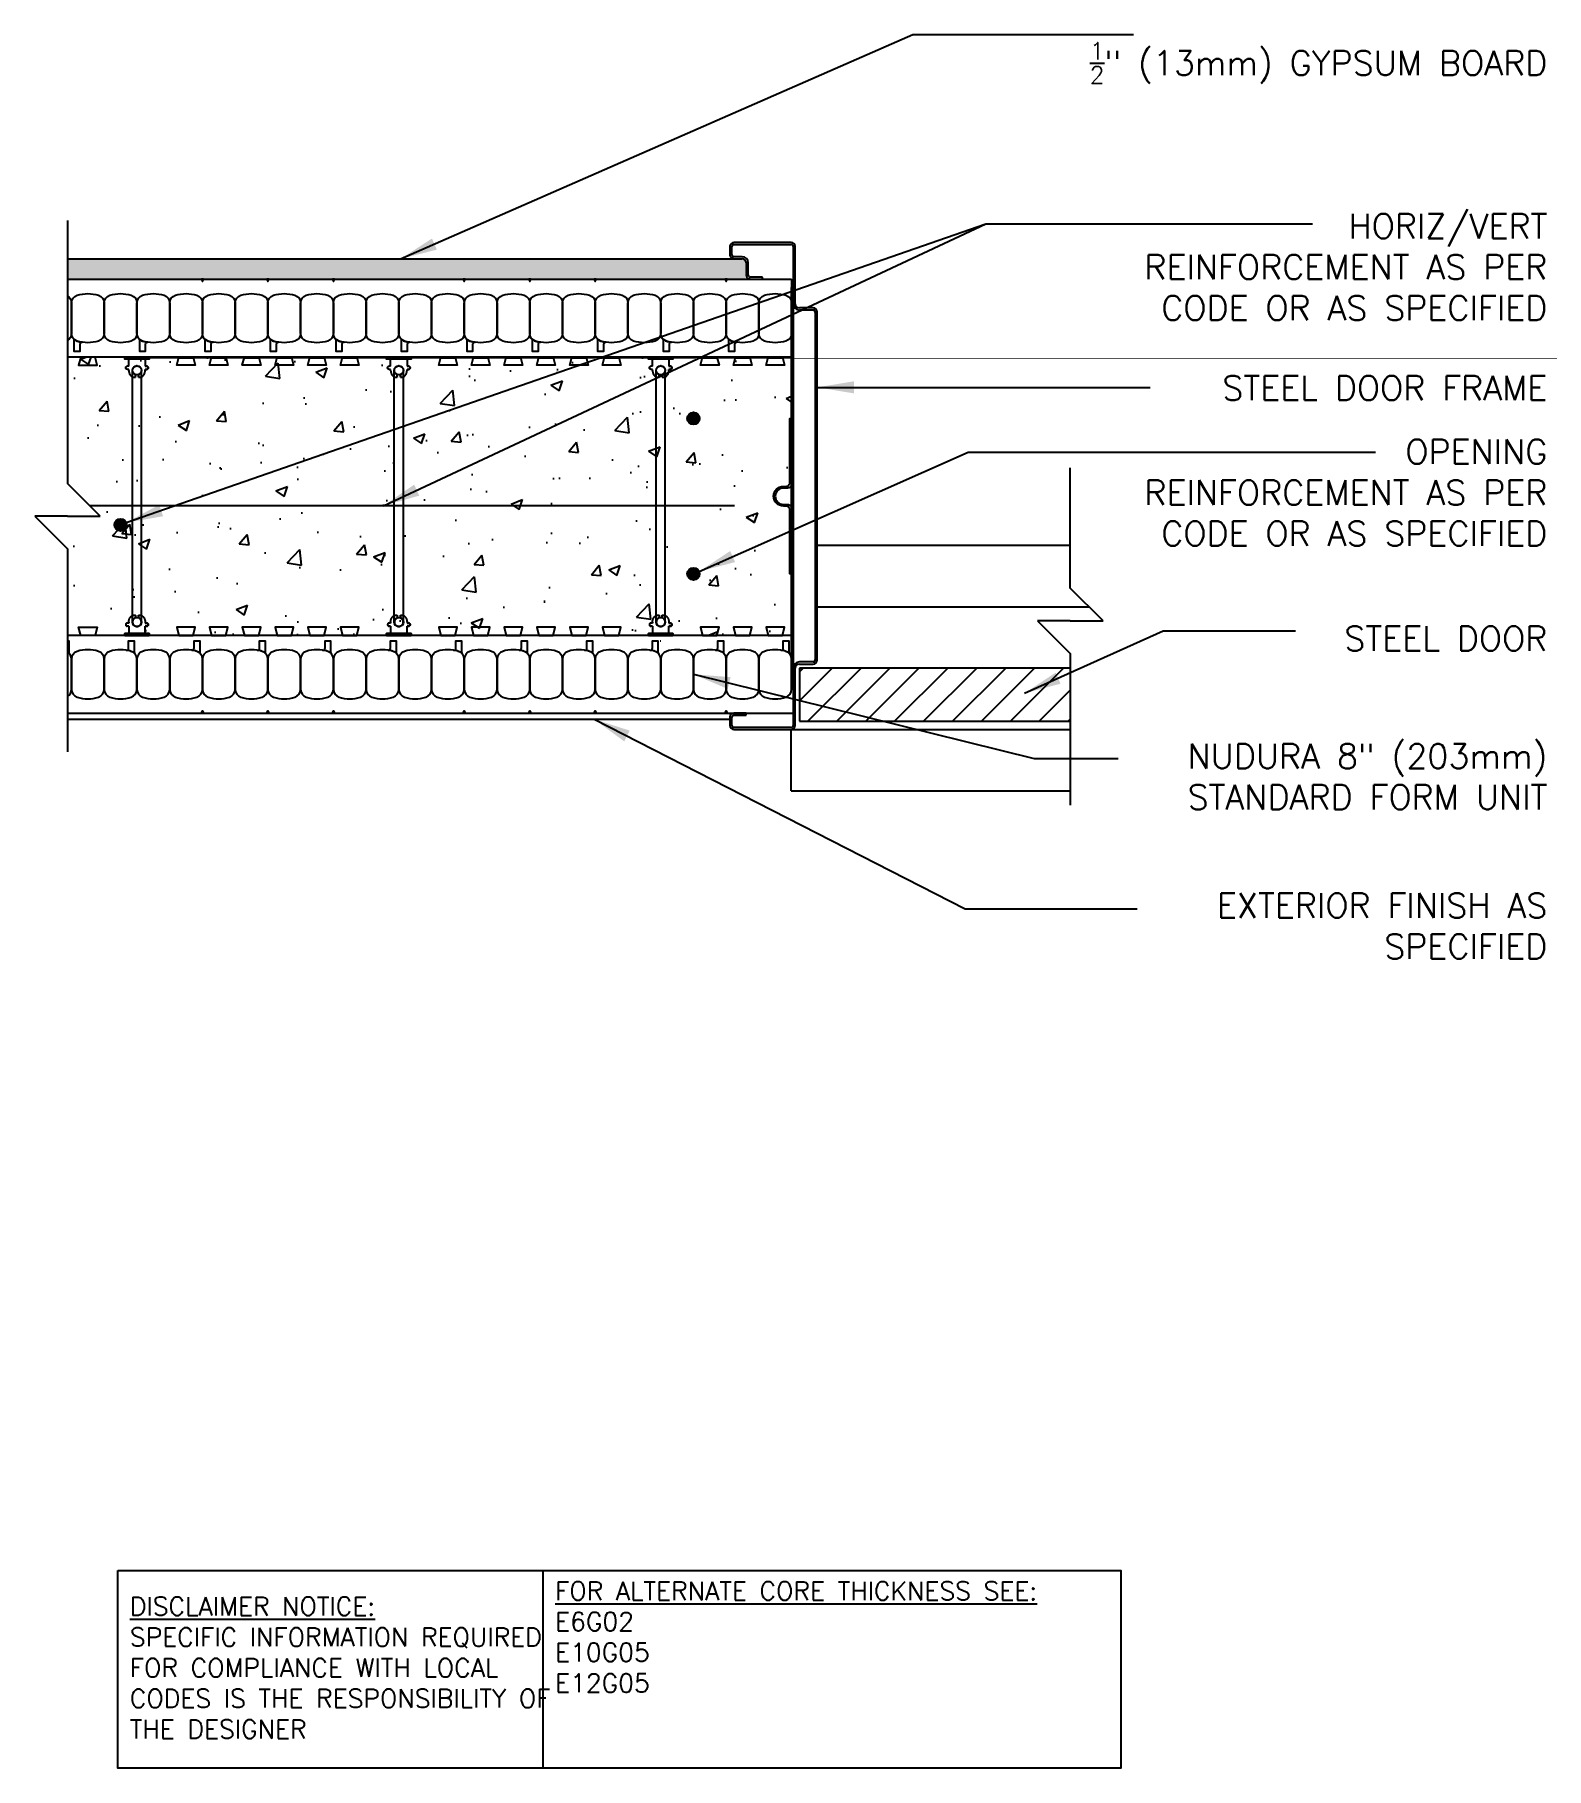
# Model space of a CAD drawing. Header units: inches. Extents: x 6.4 to 52.6, y 116.6 to 169.6.
import ezdxf

# ---------------------------------------------------------------- set-up
doc = ezdxf.new("R2010")
doc.units = ezdxf.units.IN
doc.header["$LTSCALE"] = 0.5
doc.header["$MEASUREMENT"] = 0
for name, color, linetype in [('HATCH', 12, 'Continuous'), ('line25', 2, 'Continuous'), ('LINE3', 3, 'Continuous'), ('LINE50', 5, 'Continuous'), ('LINE9', 9, 'Continuous'), ('TEXT', 4, 'Continuous')]:
    doc.layers.add(name, color=color, linetype=linetype)
doc.styles.add('DIM', font='romans.shx', dxfattribs={"width": 0.7})
doc.styles.add('ROMANS', font='romans.shx', dxfattribs={"height": 0.75})
doc.styles.get("Standard").update_dxf_attribs({"font": 'romans.shx', "height": 0.75})
doc.dimstyles.new('ext_12', dxfattribs={"dimscale": 12, "dimtxt": 0.09375, "dimasz": 0.09375, "dimexe": 0.09375, "dimexo": 0.0625, "dimgap": 0.0625, "dimtad": 1, "dimdec": 1, "dimzin": 3, "dimdsep": 46, "dimlunit": 4, "dimtxsty": 'DIM', "dimcen": 0.09, "dimdle": 0.09375, "dimclrt": 4, "dimadec": 0, "dimazin": 0, "dimtfac": 1, "dimtdec": 1, "dimtmove": 2, "dimatfit": 3, "dimfxl": 0, "dimfrac": 2, "dimtolj": 1, "dimtzin": 0, "dimarcsym": 0})

# ---------------------------------------------------------------- blocks, each defined once
blk = doc.blocks.new('Connector')
blk.add_point((0.271, 0))
at = {"layer": 'LINE9'}
for p, q in [((0, 0.375), (0, -0.375)), ((0.062, -0.375), (0.062, 0.375)), ((0.281, 0.25), (0.062, 0.25))]:
    blk.add_line(p, q, dxfattribs=at)
for points, weights in [([(0.007, 0.375), (0.004, 0.375), (0, 0.375)], [1, 0.972587069138, 0.950305488115]), ([(0.327, 0.343), (0.308, 0.343), (0.281, 0.317), (0.281, 0.297)], [1, 0.85355339, 0.85355339, 1]), ([(0.328, 0.343), (0.327, 0.343), (0.327, 0.343)], [1, 0.70710678, 1]), ([(0.375, 0.297), (0.375, 0.317), (0.348, 0.343), (0.329, 0.343)], [1, 0.85355339, 0.85355339, 1]), ([(0.406, 0.25), (0.546, 0.25), (0.619, 0.131)], [0.958404415409, 0.794674173519, 0.864651571113]), ([(0.619, 0.052), (0.612, 0.049), (0.604, 0.049)], [0.83615024178, 0.892081430621, 1]), ([(0, -0.375), (0.004, -0.375), (0.007, -0.375)], [0.950305488115, 0.972587069138, 1]), ([(0.281, -0.297), (0.281, -0.317), (0.308, -0.343), (0.327, -0.343)], [1, 0.85355339, 0.85355339, 1]), ([(0.327, -0.343), (0.281, -0.343), (0.281, -0.297)], [1, 0.70710678, 1]), ([(0.329, -0.343), (0.348, -0.343), (0.375, -0.317), (0.375, -0.297)], [1, 0.85355339, 0.85355339, 1]), ([(0.375, -0.297), (0.375, -0.343), (0.329, -0.343)], [1, 0.70710678, 1]), ([(0.619, -0.131), (0.546, -0.25), (0.406, -0.25)], [0.864651574428, 0.794674169686, 0.958404415195]), ([(0.604, -0.049), (0.612, -0.049), (0.619, -0.052)], [1, 0.89208144177, 0.836150253337])]:
    blk.add_rational_spline(points, weights, degree=2, dxfattribs=at)
for points, degree in [([(0, 0.375), (0.002, 0.375), (0.005, 0.375), (0.007, 0.375)], 3), ([(0.007, 0.375), (0.021, 0.375), (0.051, 0.375), (0.062, 0.375), (0.062, 0.375)], 3), ([(0.281, 0.25), (0.281, 0.297)], 1), ([(0.327, 0.343), (0.327, 0.343), (0.328, 0.343), (0.328, 0.343)], 3), ([(0.328, 0.343), (0.329, 0.343), (0.329, 0.343), (0.329, 0.343)], 3), ([(0.375, 0.25), (0.375, 0.297)], 1), ([(0.406, 0.25), (0.375, 0.25)], 1), ([(0.406, 0.25), (0.406, 0.25)], 1), ([(0.406, 0.25), (0.406, 0.25)], 1), ([(0.406, 0.25), (0.406, 0.25)], 1), ([(0.406, 0.25), (0.406, 0.25)], 1), ([(0.406, 0.25), (0.406, 0.25)], 1), ([(0.406, 0.25), (0.406, 0.25)], 1), ([(0.406, 0.25), (0.406, 0.25)], 1), ([(0.406, 0.25), (0.406, 0.25)], 1), ([(0.406, 0.25), (0.406, 0.25)], 1), ([(0.406, 0.25), (0.406, 0.25)], 1), ([(0.406, 0.25), (0.406, 0.25)], 1), ([(0.406, 0.25), (0.406, 0.25)], 1), ([(0.406, 0.25), (0.406, 0.25)], 1), ([(0.406, 0.25), (0.406, 0.25)], 1), ([(0.406, 0.25), (0.406, 0.25)], 1), ([(0.406, 0.25), (0.406, 0.25)], 1), ([(0.406, 0.25), (0.406, 0.25)], 1), ([(0.406, 0.25), (0.406, 0.25)], 1), ([(0.406, 0.25), (0.406, 0.25)], 1), ([(0.406, 0.25), (0.406, 0.25)], 1), ([(0.406, 0.25), (0.406, 0.25)], 1), ([(0.406, 0.25), (0.406, 0.25)], 1), ([(0.406, 0.25), (0.406, 0.25)], 1), ([(0.406, 0.25), (0.406, 0.25)], 1), ([(0.604, 0.049), (0.532, 0.049)], 1), ([(0.532, 0.049), (0.532, 0.049)], 1), ([(0.532, 0.049), (0.532, 0.049)], 1), ([(0.532, 0.049), (0.532, 0.049)], 1), ([(0.532, 0.049), (0.532, 0.049)], 1), ([(0.532, 0.049), (0.532, 0.049)], 1), ([(0.532, 0.049), (0.532, 0.049)], 1), ([(0.532, 0.049), (0.532, 0.049)], 1), ([(0.532, 0.049), (0.532, 0.049)], 1), ([(0.532, 0.049), (0.532, 0.049)], 1), ([(0.532, 0.049), (0.532, 0.049)], 1), ([(0.604, 0.049), (0.609, 0.049), (0.614, 0.05), (0.619, 0.052)], 3), ([(0.604, 0.049), (0.604, 0.049)], 1), ([(0.604, 0.049), (0.604, 0.049)], 1), ([(0.604, 0.049), (0.604, 0.049)], 1), ([(0.604, 0.049), (0.604, 0.049)], 1), ([(0.619, 0.131), (0.619, 0.052)], 1), ([(0.619, 0.131), (0.619, 0.131)], 1), ([(0.619, 0.131), (0.619, 0.131)], 1), ([(0.619, 0.131), (0.619, 0.131)], 1), ([(0.619, 0.131), (0.619, 0.131)], 1), ([(0.007, -0.375), (0.005, -0.375), (0.002, -0.375), (0, -0.375)], 3), ([(0.062, -0.375), (0.062, -0.375), (0.051, -0.375), (0.021, -0.375), (0.007, -0.375)], 3), ([(0.062, -0.25), (0.281, -0.25)], 1), ([(0.281, -0.297), (0.281, -0.25)], 1), ([(0.281, -0.25), (0.281, -0.297)], 1), ([(0.328, -0.343), (0.328, -0.343), (0.327, -0.343), (0.327, -0.343)], 3), ([(0.329, -0.343), (0.329, -0.343), (0.329, -0.343), (0.328, -0.343)], 3), ([(0.375, -0.25), (0.375, -0.297)], 1), ([(0.375, -0.297), (0.375, -0.25)], 1), ([(0.406, -0.25), (0.375, -0.25)], 1), ([(0.406, -0.25), (0.406, -0.25)], 1), ([(0.406, -0.25), (0.406, -0.25)], 1), ([(0.406, -0.25), (0.406, -0.25)], 1), ([(0.406, -0.25), (0.406, -0.25)], 1), ([(0.406, -0.25), (0.406, -0.25)], 1), ([(0.406, -0.25), (0.406, -0.25)], 1), ([(0.406, -0.25), (0.406, -0.25)], 1), ([(0.406, -0.25), (0.406, -0.25)], 1), ([(0.406, -0.25), (0.406, -0.25)], 1), ([(0.406, -0.25), (0.406, -0.25)], 1), ([(0.406, -0.25), (0.406, -0.25)], 1), ([(0.532, -0.049), (0.604, -0.049)], 1), ([(0.604, -0.049), (0.58, -0.049), (0.556, -0.049), (0.532, -0.049)], 3), ([(0.532, -0.049), (0.532, -0.049)], 1), ([(0.532, -0.049), (0.532, -0.049)], 1), ([(0.532, -0.049), (0.532, -0.049)], 1), ([(0.532, -0.049), (0.532, -0.049)], 1), ([(0.619, -0.052), (0.614, -0.05), (0.609, -0.049), (0.604, -0.049)], 3), ([(0.604, -0.049), (0.604, -0.049)], 1), ([(0.604, -0.049), (0.604, -0.049)], 1), ([(0.604, -0.049), (0.604, -0.049)], 1), ([(0.604, -0.049), (0.604, -0.049)], 1), ([(0.604, -0.049), (0.604, -0.049)], 1), ([(0.604, -0.049), (0.604, -0.049)], 1), ([(0.604, -0.049), (0.604, -0.049)], 1), ([(0.604, -0.049), (0.604, -0.049)], 1), ([(0.619, -0.052), (0.619, -0.131)], 1), ([(0.619, -0.131), (0.619, -0.131)], 1), ([(0.619, -0.131), (0.619, -0.131)], 1), ([(0.619, -0.131), (0.619, -0.131)], 1), ([(0.619, -0.131), (0.619, -0.131)], 1)]:
    blk.add_open_spline(points, degree=degree, dxfattribs=at)
for points, weights, knots in [([(0.062, 0.375), (0.062, 0.375), (0.046, 0.375), (0.03, 0.375), (0.007, 0.375)], [0.868718858569, 0.861102746415, 1, 0.861102734288, 0.868718859898], [0, 0, 0, 0.5, 0.5, 1, 1, 1]), ([(0.532, 0.049), (0.472, 0.203), (0.333, 0.113), (0.157, 0), (0.333, -0.113), (0.472, -0.203), (0.532, -0.049)], [0.899508922286, 0.599718215298, 1, 0.54226024, 1, 0.599718224335, 0.899508908749], [0, 0, 0, 0.318112, 0.318112, 0.681888, 0.681888, 1, 1, 1]), ([(0.007, -0.375), (0.03, -0.375), (0.046, -0.375), (0.062, -0.375), (0.062, -0.375)], [0.868718859319, 0.861102739573, 1, 0.861102742958, 0.868718858948], [0, 0, 0, 0.5, 0.5, 1, 1, 1])]:
    blk.add_rational_spline(points, weights, degree=2, knots=knots, dxfattribs=at)

msp = doc.modelspace()

# ---------------------------------------------------------------- hatches: boundary and pattern name
at = {"layer": 'HATCH'}
h = msp.add_hatch(dxfattribs=at)
h.set_pattern_fill('AR-SAND', color=256, scale=0.25, style=0)
h.set_pattern_definition([(37.5, (-39.1895, 33.9042), (-0.0157483, 0.4817059), [0, -0.38, 0, -0.425, 0, -0.40625]), (7.5, (-39.1895, 33.9042), (0.4424442, 0.7055365), [0, -0.205, 0, -0.3425, 0, -0.13125]), (327.5, (-39.497, 33.9042), (0.7785355, 0.0014148), [0, -0.125, 0, -0.45, 0, -0.5875]), (317.5, (-39.497, 33.9042), (0.7515317, 0.219419), [0, -0.0625, 0, -0.295, 0, -0.3375])])
h.paths.add_polyline_path([(28.077, 162.712), (7.376, 162.712), (7.376, 162.123), (28.077, 162.123)])
h = msp.add_hatch(dxfattribs=at)
h.set_pattern_fill('AR-CONC', color=256, scale=0.5, style=0)
h.set_pattern_definition([(50, (-23.3687, 23.9795), (3.5863, -0.31376), [0.375, -4.125]), (355, (-23.3687, 23.9795), (-0.69376, 3.76096), [0.3, -3.3]), (100.4514, (-23.0698, 23.9533), (2.89255, 3.4472), [0.3187, -3.50571]), (46.1842, (-23.3687, 24.9795), (5.3362, -0.8276), [0.5625, -6.1875]), (96.6356, (-22.924, 24.9105), (4.67331, 4.87059), [0.47805, -5.25856]), (351.184, (-23.3687, 24.9795), (4.6733, 4.8706), [0.45, -4.95]), (21, (-22.8687, 24.7295), (2.984535, -2.013094), [0.375, -4.125]), (326, (-22.8687, 24.7295), (1.21658, 3.62575), [0.3, -3.3]), (71.4514, (-22.62, 24.5617), (4.20111, 1.61265), [0.3187, -3.50571]), (37.5, (-23.3687, 23.9795), (0.060799, 1.664469), [0, -3.26, 0, -3.35, 0, -3.3125]), (7.5, (-23.3687, 23.9795), (1.315348, 1.972059), [0, -1.91, 0, -3.185, 0, -1.2625]), (327.5, (-24.4837, 23.9795), (2.669112, -0.112774), [0, -1.25, 0, -3.9, 0, -5.175]), (317.5, (-24.9837, 23.9795), (2.91593, 0.500525), [0, -1.625, 0, -2.59, 0, -3.675])])
h.paths.add_polyline_path([(7.376, 159.748), (7.376, 151.248), (29.501, 151.248), (29.501, 159.748)])
h = msp.add_hatch(dxfattribs=at)
h.set_pattern_fill('ANSI31', color=256, scale=5, style=0)
h.set_pattern_definition([(45, (-26.1975, 6.69344), (-0.4419417, 0.4419417), [])])
h.paths.add_polyline_path([(38.015, 150.248), (31.657, 150.248), (31.818, 149.952), (32.608, 148.623), (38.015, 148.623)])
h.paths.add_polyline_path([(31.818, 149.952), (31.657, 150.248), (29.738, 150.248), (29.738, 148.623), (32.608, 148.623)])
at = {"layer": 'LINE3'}
for points in [[(26.313, 157.873, 1), (26.688, 157.873, 1)], [(9.189, 154.623, 1), (8.814, 154.623, 1)], [(26.688, 153.123, 1), (26.313, 153.123, 1)]]:
    msp.add_hatch(color=256, dxfattribs=at).paths.add_polyline_path(points)

# ---------------------------------------------------------------- linework, layer by layer
at = {"layer": 'HATCH'}
for p, q in [((30.282, 153.998), (38.015, 153.998)), ((30.282, 152.123), (38.584, 152.123)), ((29.488, 148.373), (38.015, 148.373)), ((29.488, 146.498), (29.488, 148.373)), ((29.488, 146.498), (38.015, 146.498))]:
    msp.add_line(p, q, dxfattribs=at)
at = {"layer": 'line25'}
for p, q in [((29.501, 159.748), (7.376, 159.748)), ((29.501, 151.248), (7.376, 151.248)), ((25.48, 151.08), (25.501, 151.08)), ((38.015, 150.248), (29.738, 150.248)), ((29.738, 150.248), (29.738, 148.623)), ((29.738, 148.623), (38.015, 148.623))]:
    msp.add_line(p, q, dxfattribs=at)
for points in [[(7.782, 159.748), (7.72, 159.498), (8.282, 159.498), (8.22, 159.748)], [(11.22, 159.748), (11.282, 159.498), (10.72, 159.498), (10.782, 159.748)], [(12.22, 159.748), (12.282, 159.498), (11.72, 159.498), (11.782, 159.748)], [(13.22, 159.748), (13.282, 159.498), (12.72, 159.498), (12.782, 159.748)], [(14.22, 159.748), (14.282, 159.498), (13.72, 159.498), (13.782, 159.748)], [(15.22, 159.748), (15.282, 159.498), (14.72, 159.498), (14.782, 159.748)], [(16.22, 159.748), (16.282, 159.498), (15.72, 159.498), (15.782, 159.748)], [(19.22, 159.748), (19.282, 159.498), (18.72, 159.498), (18.782, 159.748)], [(20.22, 159.748), (20.282, 159.498), (19.72, 159.498), (19.782, 159.748)], [(21.22, 159.748), (21.282, 159.498), (20.72, 159.498), (20.782, 159.748)], [(22.22, 159.748), (22.282, 159.498), (21.72, 159.498), (21.782, 159.748)], [(23.22, 159.748), (23.282, 159.498), (22.72, 159.498), (22.782, 159.748)], [(24.22, 159.748), (24.282, 159.498), (23.72, 159.498), (23.782, 159.748)], [(27.22, 159.748), (27.282, 159.498), (26.72, 159.498), (26.782, 159.748)], [(28.22, 159.748), (28.282, 159.498), (27.72, 159.498), (27.782, 159.748)], [(29.22, 159.748), (29.282, 159.498), (28.72, 159.498), (28.782, 159.748)], [(7.782, 151.248), (7.72, 151.498), (8.282, 151.498), (8.22, 151.248)], [(11.22, 151.248), (11.282, 151.498), (10.72, 151.498), (10.782, 151.248)], [(12.22, 151.248), (12.282, 151.498), (11.72, 151.498), (11.782, 151.248)], [(13.22, 151.248), (13.282, 151.498), (12.72, 151.498), (12.782, 151.248)], [(14.22, 151.248), (14.282, 151.498), (13.72, 151.498), (13.782, 151.248)], [(15.22, 151.248), (15.282, 151.498), (14.72, 151.498), (14.782, 151.248)], [(16.22, 151.248), (16.282, 151.498), (15.72, 151.498), (15.782, 151.248)], [(19.22, 151.248), (19.282, 151.498), (18.72, 151.498), (18.782, 151.248)], [(20.22, 151.248), (20.282, 151.498), (19.72, 151.498), (19.782, 151.248)], [(21.22, 151.248), (21.282, 151.498), (20.72, 151.498), (20.782, 151.248)], [(22.22, 151.248), (22.282, 151.498), (21.72, 151.498), (21.782, 151.248)], [(23.22, 151.248), (23.282, 151.498), (22.72, 151.498), (22.782, 151.248)], [(24.22, 151.248), (24.282, 151.498), (23.72, 151.498), (23.782, 151.248)], [(27.22, 151.248), (27.282, 151.498), (26.72, 151.498), (26.782, 151.248)], [(28.22, 151.248), (28.282, 151.498), (27.72, 151.498), (27.782, 151.248)], [(29.22, 151.248), (29.282, 151.498), (28.72, 151.498), (28.782, 151.248)]]:
    msp.add_lwpolyline(points, close=True, dxfattribs=at)
at = {"layer": 'LINE3'}
msp.add_line((27.751, 155.207), (8.058, 155.207), dxfattribs=at)
for centre in [(26.501, 157.873), (9.001, 154.623), (26.501, 153.123)]:
    msp.add_circle(centre, 0.188, dxfattribs=at)
at = {"layer": 'LINE50'}
for p, q in [((7.376, 162.123), (29.501, 162.123)), ((29.501, 162.123), (29.501, 159.748)), ((7.376, 148.873), (29.551, 148.873))]:
    msp.add_line(p, q, dxfattribs=at)
at = {"layer": 'LINE9'}
for p, q in [((7.376, 163.916), (7.376, 155.889)), ((27.613, 163.123), (27.613, 162.873)), ((27.676, 162.873), (27.676, 163.123)), ((29.488, 163.248), (27.738, 163.248)), ((27.738, 163.186), (29.488, 163.186)), ((29.551, 163.123), (29.551, 161.373)), ((29.613, 161.373), (29.613, 163.123)), ((7.376, 162.748), (27.738, 162.748)), ((27.988, 162.811), (27.738, 162.811)), ((27.738, 162.748), (27.988, 162.748)), ((28.113, 162.623), (28.113, 162.248)), ((28.176, 162.248), (28.176, 162.623)), ((28.613, 162.186), (28.238, 162.186)), ((28.238, 162.123), (28.613, 162.123)), ((28.613, 162.123), (28.613, 162.186)), ((29.501, 149.752), (29.501, 161.871)), ((29.501, 161.871), (29.551, 161.871)), ((29.551, 161.871), (29.551, 149.752)), ((30.157, 161.248), (29.738, 161.248)), ((29.738, 161.186), (30.157, 161.186)), ((30.22, 161.123), (30.22, 150.498)), ((30.282, 150.498), (30.282, 161.123)), ((9.36, 154.764), (9.36, 159.342)), ((9.641, 154.764), (9.641, 159.342)), ((17.36, 151.654), (17.36, 159.342)), ((17.641, 151.654), (17.641, 159.342)), ((25.36, 151.654), (25.36, 159.342)), ((25.641, 151.654), (25.641, 159.342)), ((38.015, 152.693), (38.015, 156.36)), ((8.376, 154.889), (7.376, 155.889)), ((6.376, 154.889), (7.376, 153.889)), ((7.376, 154.889), (6.376, 154.889)), ((7.376, 154.889), (8.376, 154.889)), ((9.36, 151.654), (9.36, 154.764)), ((9.641, 151.654), (9.641, 154.764)), ((7.376, 153.889), (7.376, 147.686)), ((39.015, 151.693), (38.015, 152.693)), ((39.015, 151.693), (38.015, 152.693)), ((38.015, 151.693), (37.015, 151.693)), ((37.015, 151.693), (38.015, 150.693)), ((38.015, 151.693), (39.015, 151.693)), ((38.015, 151.693), (39.015, 151.693)), ((30.157, 150.436), (29.738, 150.436)), ((38.015, 150.693), (38.015, 146.057)), ((29.551, 150.248), (29.551, 148.498)), ((29.613, 148.498), (29.613, 150.248)), ((29.738, 150.373), (30.157, 150.373)), ((29.551, 149.752), (29.501, 149.752)), ((28.113, 148.873), (27.738, 148.873)), ((27.738, 148.811), (28.113, 148.811)), ((28.053, 148.873), (28.113, 148.873)), ((28.113, 148.811), (28.113, 148.873)), ((7.376, 148.686), (27.613, 148.686)), ((27.613, 148.748), (27.613, 148.498)), ((27.676, 148.498), (27.676, 148.748)), ((29.488, 148.436), (27.738, 148.436)), ((27.738, 148.373), (29.488, 148.373))]:
    msp.add_line(p, q, dxfattribs=at)
for points in [[(11.47, 162.123), (11.501, 162.059), (11.532, 162.123)], [(13.47, 162.123), (13.501, 162.059), (13.532, 162.123)], [(15.47, 162.123), (15.501, 162.059), (15.532, 162.123)], [(19.47, 162.123), (19.501, 162.059), (19.532, 162.123)], [(21.47, 162.123), (21.501, 162.059), (21.532, 162.123)], [(23.47, 162.123), (23.501, 162.059), (23.532, 162.123)], [(27.47, 162.123), (27.501, 162.059), (27.532, 162.123)], [(11.47, 148.873), (11.501, 148.938), (11.532, 148.873)], [(13.47, 148.873), (13.501, 148.938), (13.532, 148.873)], [(15.47, 148.873), (15.501, 148.938), (15.532, 148.873)], [(19.47, 148.873), (19.501, 148.938), (19.532, 148.873)], [(21.47, 148.873), (21.501, 148.938), (21.532, 148.873)], [(23.47, 148.873), (23.501, 148.938), (23.532, 148.873)], [(27.47, 148.873), (27.501, 148.938), (27.532, 148.873)]]:
    msp.add_lwpolyline(points, close=True, dxfattribs=at)
for points in [[(7.376, 161.613, -0.267949), (7.501, 161.396), (7.501, 160.475, -0.267949), (7.376, 160.259)], [(7.376, 151.08), (7.418, 151.08), (7.418, 150.734, 0.189002), (7.434, 150.691, 0.075141), (7.376, 150.738, 0.075141)], [(7.376, 149.384, 0.267949), (7.501, 149.6), (7.501, 150.521, 0.267949), (7.376, 150.738)]]:
    msp.add_lwpolyline(points, format="xyb", dxfattribs=at)
for points in [[(8.328, 160.237, -0.157671), (7.674, 160.237, -0.325305), (7.501, 160.475), (7.501, 161.396, -0.325305), (7.674, 161.634, -0.157671), (8.328, 161.634, -0.325305), (8.501, 161.396), (8.501, 160.475, -0.325305)], [(9.328, 160.237, -0.157671), (8.674, 160.237, -0.325305), (8.501, 160.475), (8.501, 161.396, -0.325305), (8.674, 161.634, -0.157671), (9.328, 161.634, -0.325305), (9.501, 161.396), (9.501, 160.475, -0.325305)], [(10.328, 160.237, -0.157671), (9.674, 160.237, -0.325305), (9.501, 160.475), (9.501, 161.396, -0.325305), (9.674, 161.634, -0.157671), (10.328, 161.634, -0.325305), (10.501, 161.396), (10.501, 160.475, -0.325305)], [(11.328, 160.237, -0.157671), (10.674, 160.237, -0.325305), (10.501, 160.475), (10.501, 161.396, -0.325305), (10.674, 161.634, -0.157671), (11.328, 161.634, -0.325305), (11.501, 161.396), (11.501, 160.475, -0.325305)], [(12.328, 160.237, -0.157671), (11.674, 160.237, -0.325305), (11.501, 160.475), (11.501, 161.396, -0.325305), (11.674, 161.634, -0.157671), (12.328, 161.634, -0.325305), (12.501, 161.396), (12.501, 160.475, -0.325305)], [(13.328, 160.237, -0.157671), (12.674, 160.237, -0.325305), (12.501, 160.475), (12.501, 161.396, -0.325305), (12.674, 161.634, -0.157671), (13.328, 161.634, -0.325305), (13.501, 161.396), (13.501, 160.475, -0.325305)], [(14.328, 160.237, -0.157671), (13.674, 160.237, -0.325305), (13.501, 160.475), (13.501, 161.396, -0.325305), (13.674, 161.634, -0.157671), (14.328, 161.634, -0.325305), (14.501, 161.396), (14.501, 160.475, -0.325305)], [(15.328, 160.237, -0.157671), (14.674, 160.237, -0.325305), (14.501, 160.475), (14.501, 161.396, -0.325305), (14.674, 161.634, -0.157671), (15.328, 161.634, -0.325305), (15.501, 161.396), (15.501, 160.475, -0.325305)], [(16.328, 160.237, -0.157671), (15.674, 160.237, -0.325305), (15.501, 160.475), (15.501, 161.396, -0.325305), (15.674, 161.634, -0.157671), (16.328, 161.634, -0.325305), (16.501, 161.396), (16.501, 160.475, -0.325305)], [(17.328, 160.237, -0.157671), (16.674, 160.237, -0.325305), (16.501, 160.475), (16.501, 161.396, -0.325305), (16.674, 161.634, -0.157671), (17.328, 161.634, -0.325305), (17.501, 161.396), (17.501, 160.475, -0.325305)], [(18.328, 160.237, -0.157671), (17.674, 160.237, -0.325305), (17.501, 160.475), (17.501, 161.396, -0.325305), (17.674, 161.634, -0.157671), (18.328, 161.634, -0.325305), (18.501, 161.396), (18.501, 160.475, -0.325305)], [(19.328, 160.237, -0.157671), (18.674, 160.237, -0.325305), (18.501, 160.475), (18.501, 161.396, -0.325305), (18.674, 161.634, -0.157671), (19.328, 161.634, -0.325305), (19.501, 161.396), (19.501, 160.475, -0.325305)], [(20.328, 160.237, -0.157671), (19.674, 160.237, -0.325305), (19.501, 160.475), (19.501, 161.396, -0.325305), (19.674, 161.634, -0.157671), (20.328, 161.634, -0.325305), (20.501, 161.396), (20.501, 160.475, -0.325305)], [(21.328, 160.237, -0.157671), (20.674, 160.237, -0.325305), (20.501, 160.475), (20.501, 161.396, -0.325305), (20.674, 161.634, -0.157671), (21.328, 161.634, -0.325305), (21.501, 161.396), (21.501, 160.475, -0.325305)], [(22.328, 160.237, -0.157671), (21.674, 160.237, -0.325305), (21.501, 160.475), (21.501, 161.396, -0.325305), (21.674, 161.634, -0.157671), (22.328, 161.634, -0.325305), (22.501, 161.396), (22.501, 160.475, -0.325305)], [(23.328, 160.237, -0.157671), (22.674, 160.237, -0.325305), (22.501, 160.475), (22.501, 161.396, -0.325305), (22.674, 161.634, -0.157671), (23.328, 161.634, -0.325305), (23.501, 161.396), (23.501, 160.475, -0.325305)], [(24.328, 160.237, -0.157671), (23.674, 160.237, -0.325305), (23.501, 160.475), (23.501, 161.396, -0.325305), (23.674, 161.634, -0.157671), (24.328, 161.634, -0.325305), (24.501, 161.396), (24.501, 160.475, -0.325305)], [(25.328, 160.237, -0.157671), (24.674, 160.237, -0.325305), (24.501, 160.475), (24.501, 161.396, -0.325305), (24.674, 161.634, -0.157671), (25.328, 161.634, -0.325305), (25.501, 161.396), (25.501, 160.475, -0.325305)], [(26.328, 160.237, -0.157671), (25.674, 160.237, -0.325305), (25.501, 160.475), (25.501, 161.396, -0.325305), (25.674, 161.634, -0.157671), (26.328, 161.634, -0.325305), (26.501, 161.396), (26.501, 160.475, -0.325305)], [(27.328, 160.237, -0.157671), (26.674, 160.237, -0.325305), (26.501, 160.475), (26.501, 161.396, -0.325305), (26.674, 161.634, -0.157671), (27.328, 161.634, -0.325305), (27.501, 161.396), (27.501, 160.475, -0.325305)], [(28.328, 160.237, -0.157671), (27.674, 160.237, -0.325305), (27.501, 160.475), (27.501, 161.396, -0.325305), (27.674, 161.634, -0.157671), (28.328, 161.634, -0.325305), (28.501, 161.396), (28.501, 160.475, -0.325305)], [(29.328, 160.237, -0.157671), (28.674, 160.237, -0.325305), (28.501, 160.475), (28.501, 161.396, -0.325305), (28.674, 161.634, -0.157671), (29.328, 161.634, -0.325305), (29.501, 161.396), (29.501, 160.475, -0.325305)], [(7.674, 160.237, 0.037267), (7.828, 160.2, 0.463036), (7.755, 160.138), (7.755, 159.917), (7.584, 159.917), (7.584, 160.263, 0.189002), (7.567, 160.305, 0.128407)], [(9.674, 160.237, 0.037267), (9.828, 160.2, 0.463036), (9.755, 160.138), (9.755, 159.917), (9.584, 159.917), (9.584, 160.263, 0.189002), (9.567, 160.305, 0.128407)], [(11.674, 160.237, 0.037267), (11.828, 160.2, 0.463036), (11.755, 160.138), (11.755, 159.917), (11.584, 159.917), (11.584, 160.263, 0.189002), (11.567, 160.305, 0.128407)], [(13.674, 160.237, 0.037267), (13.828, 160.2, 0.463036), (13.755, 160.138), (13.755, 159.917), (13.584, 159.917), (13.584, 160.263, 0.189002), (13.567, 160.305, 0.128407)], [(15.674, 160.237, 0.037267), (15.828, 160.2, 0.463036), (15.755, 160.138), (15.755, 159.917), (15.584, 159.917), (15.584, 160.263, 0.189002), (15.567, 160.305, 0.128407)], [(17.674, 160.237, 0.037267), (17.828, 160.2, 0.463036), (17.755, 160.138), (17.755, 159.917), (17.584, 159.917), (17.584, 160.263, 0.189002), (17.567, 160.305, 0.128407)], [(19.674, 160.237, 0.037267), (19.828, 160.2, 0.463036), (19.755, 160.138), (19.755, 159.917), (19.584, 159.917), (19.584, 160.263, 0.189002), (19.567, 160.305, 0.128407)], [(21.674, 160.237, 0.037267), (21.828, 160.2, 0.463036), (21.755, 160.138), (21.755, 159.917), (21.584, 159.917), (21.584, 160.263, 0.189002), (21.567, 160.305, 0.128407)], [(23.674, 160.237, 0.037267), (23.828, 160.2, 0.463036), (23.755, 160.138), (23.755, 159.917), (23.584, 159.917), (23.584, 160.263, 0.189002), (23.567, 160.305, 0.128407)], [(25.674, 160.237, 0.037267), (25.828, 160.2, 0.463036), (25.755, 160.138), (25.755, 159.917), (25.584, 159.917), (25.584, 160.263, 0.189002), (25.567, 160.305, 0.128407)], [(27.674, 160.237, 0.037267), (27.828, 160.2, 0.463036), (27.755, 160.138), (27.755, 159.917), (27.584, 159.917), (27.584, 160.263, 0.189002), (27.567, 160.305, 0.128407)], [(29.501, 157.873), (29.501, 155.873, -0.414214), (29.376, 155.748), (29.251, 155.748, 1), (29.251, 155.248), (29.376, 155.248, -0.414214), (29.501, 155.123), (29.501, 153.123), (29.451, 153.123), (29.451, 155.073, 0.414214), (29.326, 155.198), (29.251, 155.198, -1), (29.251, 155.798), (29.326, 155.798, 0.414214), (29.451, 155.923), (29.451, 157.873)], [(9.328, 150.759, 0.037267), (9.174, 150.797, 0.463036), (9.247, 150.858), (9.247, 151.08), (9.418, 151.08), (9.418, 150.734, 0.189002), (9.434, 150.691, 0.128407)], [(11.328, 150.759, 0.037267), (11.174, 150.797, 0.463036), (11.247, 150.858), (11.247, 151.08), (11.418, 151.08), (11.418, 150.734, 0.189002), (11.434, 150.691, 0.128407)], [(13.328, 150.759, 0.037267), (13.174, 150.797, 0.463036), (13.247, 150.858), (13.247, 151.08), (13.418, 151.08), (13.418, 150.734, 0.189002), (13.434, 150.691, 0.128407)], [(15.328, 150.759, 0.037267), (15.174, 150.797, 0.463036), (15.247, 150.858), (15.247, 151.08), (15.418, 151.08), (15.418, 150.734, 0.189002), (15.434, 150.691, 0.128407)], [(17.328, 150.759, 0.037267), (17.174, 150.797, 0.463036), (17.247, 150.858), (17.247, 151.08), (17.418, 151.08), (17.418, 150.734, 0.189002), (17.434, 150.691, 0.128407)], [(19.328, 150.759, 0.037267), (19.174, 150.797, 0.463036), (19.247, 150.858), (19.247, 151.08), (19.418, 151.08), (19.418, 150.734, 0.189002), (19.434, 150.691, 0.128407)], [(21.328, 150.759, 0.037267), (21.174, 150.797, 0.463036), (21.247, 150.858), (21.247, 151.08), (21.418, 151.08), (21.418, 150.734, 0.189002), (21.434, 150.691, 0.128407)], [(23.328, 150.759, 0.037267), (23.174, 150.797, 0.463036), (23.247, 150.858), (23.247, 151.08), (23.418, 151.08), (23.418, 150.734, 0.189002), (23.434, 150.691, 0.128407)], [(25.328, 150.759, 0.037267), (25.174, 150.797, 0.463036), (25.247, 150.858), (25.247, 151.08), (25.418, 151.08), (25.418, 150.734, 0.189002), (25.434, 150.691, 0.128407)], [(27.328, 150.759, 0.037267), (27.174, 150.797, 0.463036), (27.247, 150.858), (27.247, 151.08), (27.418, 151.08), (27.418, 150.734, 0.189002), (27.434, 150.691, 0.128407)], [(29.328, 150.759, 0.037267), (29.174, 150.797, 0.463036), (29.247, 150.858), (29.247, 151.08), (29.418, 151.08), (29.418, 150.734, 0.189002), (29.434, 150.691, 0.128407)], [(8.328, 150.759, 0.157671), (7.674, 150.759, 0.325305), (7.501, 150.521), (7.501, 149.6, 0.325305), (7.674, 149.362, 0.157671), (8.328, 149.362, 0.325305), (8.501, 149.6), (8.501, 150.521, 0.325305)], [(9.328, 150.759, 0.157671), (8.674, 150.759, 0.325305), (8.501, 150.521), (8.501, 149.6, 0.325305), (8.674, 149.362, 0.157671), (9.328, 149.362, 0.325305), (9.501, 149.6), (9.501, 150.521, 0.325305)], [(10.328, 150.759, 0.157671), (9.674, 150.759, 0.325305), (9.501, 150.521), (9.501, 149.6, 0.325305), (9.674, 149.362, 0.157671), (10.328, 149.362, 0.325305), (10.501, 149.6), (10.501, 150.521, 0.325305)], [(11.328, 150.759, 0.157671), (10.674, 150.759, 0.325305), (10.501, 150.521), (10.501, 149.6, 0.325305), (10.674, 149.362, 0.157671), (11.328, 149.362, 0.325305), (11.501, 149.6), (11.501, 150.521, 0.325305)], [(12.328, 150.759, 0.157671), (11.674, 150.759, 0.325305), (11.501, 150.521), (11.501, 149.6, 0.325305), (11.674, 149.362, 0.157671), (12.328, 149.362, 0.325305), (12.501, 149.6), (12.501, 150.521, 0.325305)], [(13.328, 150.759, 0.157671), (12.674, 150.759, 0.325305), (12.501, 150.521), (12.501, 149.6, 0.325305), (12.674, 149.362, 0.157671), (13.328, 149.362, 0.325305), (13.501, 149.6), (13.501, 150.521, 0.325305)], [(14.328, 150.759, 0.157671), (13.674, 150.759, 0.325305), (13.501, 150.521), (13.501, 149.6, 0.325305), (13.674, 149.362, 0.157671), (14.328, 149.362, 0.325305), (14.501, 149.6), (14.501, 150.521, 0.325305)], [(15.328, 150.759, 0.157671), (14.674, 150.759, 0.325305), (14.501, 150.521), (14.501, 149.6, 0.325305), (14.674, 149.362, 0.157671), (15.328, 149.362, 0.325305), (15.501, 149.6), (15.501, 150.521, 0.325305)], [(16.328, 150.759, 0.157671), (15.674, 150.759, 0.325305), (15.501, 150.521), (15.501, 149.6, 0.325305), (15.674, 149.362, 0.157671), (16.328, 149.362, 0.325305), (16.501, 149.6), (16.501, 150.521, 0.325305)], [(17.328, 150.759, 0.157671), (16.674, 150.759, 0.325305), (16.501, 150.521), (16.501, 149.6, 0.325305), (16.674, 149.362, 0.157671), (17.328, 149.362, 0.325305), (17.501, 149.6), (17.501, 150.521, 0.325305)], [(18.328, 150.759, 0.157671), (17.674, 150.759, 0.325305), (17.501, 150.521), (17.501, 149.6, 0.325305), (17.674, 149.362, 0.157671), (18.328, 149.362, 0.325305), (18.501, 149.6), (18.501, 150.521, 0.325305)], [(19.328, 150.759, 0.157671), (18.674, 150.759, 0.325305), (18.501, 150.521), (18.501, 149.6, 0.325305), (18.674, 149.362, 0.157671), (19.328, 149.362, 0.325305), (19.501, 149.6), (19.501, 150.521, 0.325305)], [(20.328, 150.759, 0.157671), (19.674, 150.759, 0.325305), (19.501, 150.521), (19.501, 149.6, 0.325305), (19.674, 149.362, 0.157671), (20.328, 149.362, 0.325305), (20.501, 149.6), (20.501, 150.521, 0.325305)], [(21.328, 150.759, 0.157671), (20.674, 150.759, 0.325305), (20.501, 150.521), (20.501, 149.6, 0.325305), (20.674, 149.362, 0.157671), (21.328, 149.362, 0.325305), (21.501, 149.6), (21.501, 150.521, 0.325305)], [(22.328, 150.759, 0.157671), (21.674, 150.759, 0.325305), (21.501, 150.521), (21.501, 149.6, 0.325305), (21.674, 149.362, 0.157671), (22.328, 149.362, 0.325305), (22.501, 149.6), (22.501, 150.521, 0.325305)], [(23.328, 150.759, 0.157671), (22.674, 150.759, 0.325305), (22.501, 150.521), (22.501, 149.6, 0.325305), (22.674, 149.362, 0.157671), (23.328, 149.362, 0.325305), (23.501, 149.6), (23.501, 150.521, 0.325305)], [(24.328, 150.759, 0.157671), (23.674, 150.759, 0.325305), (23.501, 150.521), (23.501, 149.6, 0.325305), (23.674, 149.362, 0.157671), (24.328, 149.362, 0.325305), (24.501, 149.6), (24.501, 150.521, 0.325305)], [(25.328, 150.759, 0.157671), (24.674, 150.759, 0.325305), (24.501, 150.521), (24.501, 149.6, 0.325305), (24.674, 149.362, 0.157671), (25.328, 149.362, 0.325305), (25.501, 149.6), (25.501, 150.521, 0.325305)], [(26.328, 150.759, 0.157671), (25.674, 150.759, 0.325305), (25.501, 150.521), (25.501, 149.6, 0.325305), (25.674, 149.362, 0.157671), (26.328, 149.362, 0.325305), (26.501, 149.6), (26.501, 150.521, 0.325305)], [(27.328, 150.759, 0.157671), (26.674, 150.759, 0.325305), (26.501, 150.521), (26.501, 149.6, 0.325305), (26.674, 149.362, 0.157671), (27.328, 149.362, 0.325305), (27.501, 149.6), (27.501, 150.521, 0.325305)], [(28.328, 150.759, 0.157671), (27.674, 150.759, 0.325305), (27.501, 150.521), (27.501, 149.6, 0.325305), (27.674, 149.362, 0.157671), (28.328, 149.362, 0.325305), (28.501, 149.6), (28.501, 150.521, 0.325305)], [(29.328, 150.759, 0.157671), (28.674, 150.759, 0.325305), (28.501, 150.521), (28.501, 149.6, 0.325305), (28.674, 149.362, 0.157671), (29.328, 149.362, 0.325305), (29.501, 149.6), (29.501, 150.521, 0.325305)]]:
    msp.add_lwpolyline(points, format="xyb", close=True, dxfattribs=at)
for centre in [(9.501, 159.342), (17.501, 159.342), (25.501, 159.342), (9.501, 151.654), (17.501, 151.654), (25.501, 151.654)]:
    msp.add_circle(centre, 0.141, dxfattribs=at)
for centre, radius, start, end in [((27.738, 163.123), 0.125, 90, 180), ((27.738, 163.123), 0.0625, 90, 180), ((29.488, 163.123), 0.125, 0, 90), ((29.488, 163.123), 0.0625, 0, 90), ((27.738, 162.873), 0.125, 180, 270), ((27.738, 162.873), 0.0625, 180, 270), ((27.988, 162.623), 0.188, 0, 90), ((27.988, 162.623), 0.125, 0, 90), ((28.238, 162.248), 0.125, 180, 270), ((28.238, 162.248), 0.0625, 180, 270), ((29.738, 161.373), 0.188, 180, 270), ((29.738, 161.373), 0.125, 180, 270), ((30.157, 161.123), 0.125, 0, 90), ((30.157, 161.123), 0.0625, 0, 90), ((29.738, 150.248), 0.188, 90, 180), ((30.157, 150.498), 0.125, 270, 0), ((30.157, 150.498), 0.0625, 270, 0), ((29.738, 150.248), 0.125, 90, 180), ((27.738, 148.748), 0.125, 90, 180), ((27.738, 148.748), 0.0625, 90, 180), ((27.738, 148.498), 0.125, 180, 270), ((27.738, 148.498), 0.0625, 180, 270), ((29.488, 148.498), 0.125, 270, 0), ((29.488, 148.498), 0.0625, 270, 0)]:
    msp.add_arc(centre, radius, start, end, dxfattribs=at)
at = {"layer": 'TEXT'}
msp.add_lwpolyline([(8.916, 122.683), (21.899, 122.683), (21.899, 116.645), (8.916, 116.645)], close=True, dxfattribs=at)
msp.add_lwpolyline([(21.899, 122.683), (39.56, 122.683), (39.56, 116.645), (21.899, 116.645)], dxfattribs=at)

# ---------------------------------------------------------------- block references
at = {"xscale": -1, "rotation": 90}
for p in [(9.501, 159.748), (17.501, 159.748), (25.501, 159.748)]:
    msp.add_blockref('Connector', p, dxfattribs=at)
at = {"rotation": 90}
for p in [(17.501, 151.248), (25.501, 151.248)]:
    msp.add_blockref('Connector', p, dxfattribs=at)
at = {"layer": 'LINE9', "rotation": 90}
msp.add_blockref('Connector', (9.501, 151.248), dxfattribs=at)

# ---------------------------------------------------------------- texts
at = {"layer": 'TEXT', "char_height": 0.75, "width": 13.88435, "attachment_point": 9, "style": 'ROMANS'}
for s, insert in [('\\A1;{\\H0.7x;\\S1/2;}" (13mm) GYPSUM BOARD', (52.589, 168.099)), ('\\A1;HORIZ/VERT REINFORCEMENT AS PER CODE OR AS SPECIFIED', (52.589, 160.873)), ('\\A1;STEEL DOOR FRAME', (52.589, 158.428)), ('\\A1;OPENING REINFORCEMENT AS PER CODE OR AS SPECIFIED', (52.589, 153.983)), ('\\A1;STEEL DOOR', (52.589, 150.778)), ('\\A1;NUDURA 8" (203mm) STANDARD FORM UNIT', (52.589, 145.934)), ('\\A1;EXTERIOR FINISH AS SPECIFIED', (52.589, 141.372))]:
    msp.add_mtext(s, dxfattribs=dict(at, insert=insert))
at = {"layer": 'TEXT', "char_height": 0.5625, "attachment_point": 4}
for s, insert, width in [('{\\LFOR ALTERNATE CORE THICKNESS SEE:\\P}E6G02\\PE10G05\\PE12G05', (22.275, 120.657), 23.33295), ('{\\LDISCLAIMER NOTICE:}\\PSPECIFIC INFORMATION REQUIRED FOR COMPLIANCE WITH LOCAL CODES IS THE RESPONSIBILITY OF THE DESIGNER', (9.283, 119.717), 14.00235)]:
    msp.add_mtext(s, dxfattribs=dict(at, insert=insert, width=width))

# ---------------------------------------------------------------- leaders
at = {"layer": 'TEXT'}
msp.add_leader([(17.557, 162.748), (33.205, 169.595), (39.944, 169.595)], dimstyle='ext_12', dxfattribs=at)
for points in [[(9.176, 154.692), (35.437, 163.818), (45.414, 163.818)], [(17.029, 155.207), (35.437, 163.818)], [(30.282, 158.823), (40.451, 158.823)], [(26.672, 153.199), (34.895, 156.845), (47.341, 156.845)], [(36.615, 149.479), (40.855, 151.385), (44.889, 151.385)], [(26.501, 150.061), (36.914, 147.484), (39.476, 147.484)], [(23.47, 148.686), (34.802, 142.896), (40.057, 142.896)]]:
    msp.add_leader(points, dimstyle='ext_12', override={"dimgap": 0.0625, "dimtad": 0}, dxfattribs=at)

doc.saveas('drawing.dxf')
